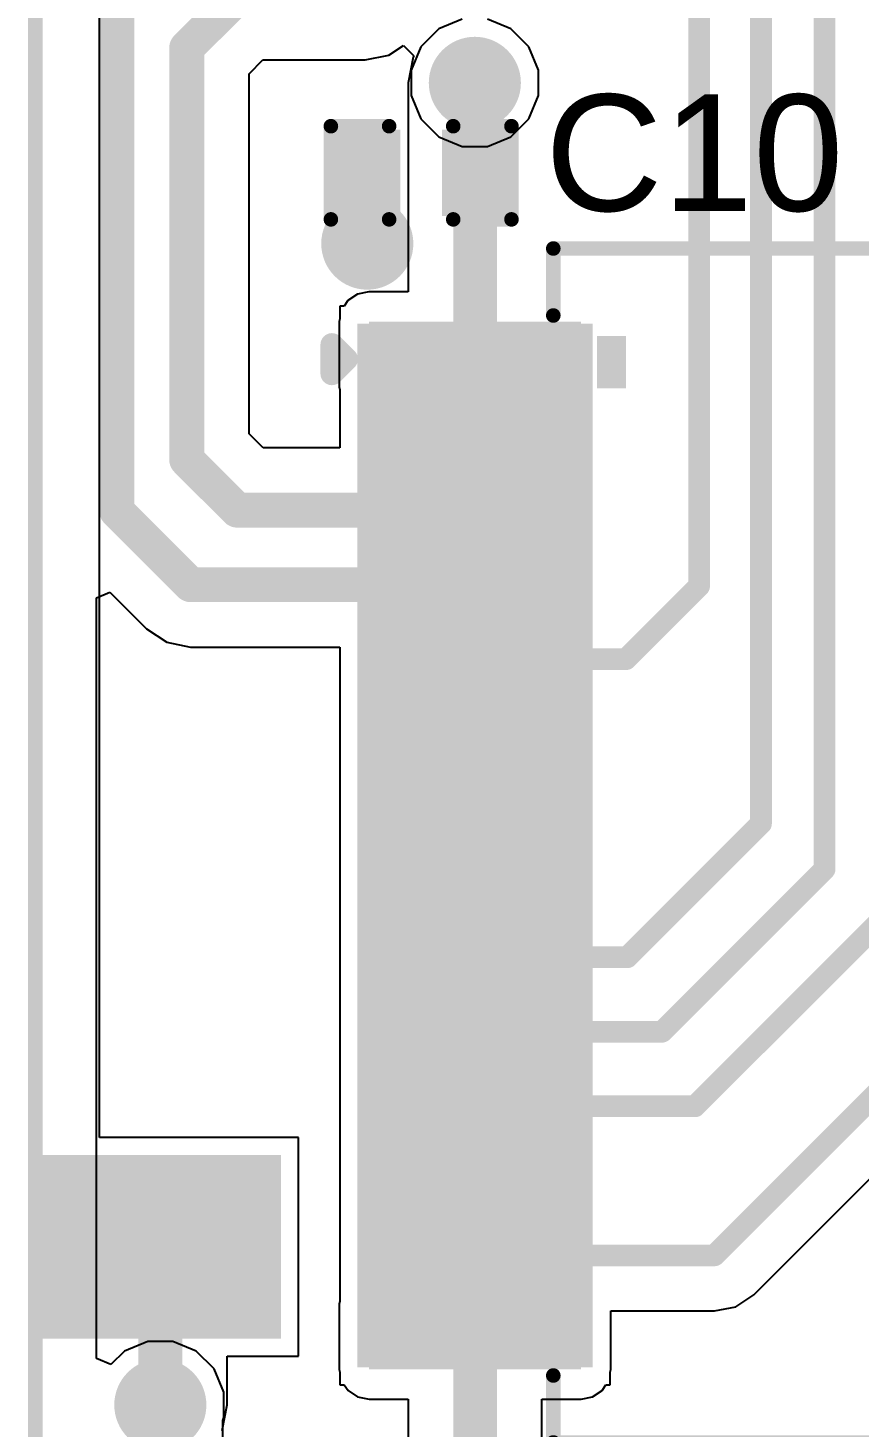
# Model space of a CAD drawing. Header units: millimetres. Extents: x 0 to 172, y 0 to 138.
# Drawn here: x -0.06 to 7.18, y 21.02 to 33.22 of the extents above; entities that cross this region are included whole.
import ezdxf

# ---------------------------------------------------------------- set-up
doc = ezdxf.new("R2010")
doc.units = ezdxf.units.MM
for name, color, linetype in [('BottomLayer', 5, 'Continuous'), ('BottomPaste', 16, 'Continuous'), ('BottomSolder', 6, 'Continuous'), ('Mechanical2', 216, 'Continuous'), ('TopLayer', 1, 'Continuous'), ('TopOverlay', 2, 'Continuous'), ('TopPaste', 8, 'Continuous'), ('TopSolder', 216, 'Continuous'), ('ViaHoleLayer', 16, 'Continuous')]:
    doc.layers.add(name, color=color, linetype=linetype)
doc.styles.add('Arial', font='', dxfattribs={"height": 0.2})
doc.styles.get('Arial').set_extended_font_data('Arial')

# ---------------------------------------------------------------- blocks, each defined once
blk = doc.blocks.new('SSOP_28_208____31')
at = {"layer": 'TopLayer'}
for points in [[(-4.3249977, 4.449999989999999), (-2.47499886, 4.449999989999999), (-2.47499886, 4.00000089), (-4.3249977, 4.00000089)], [(2.4750014, 4.449999989999999), (4.32500024, 4.449999989999999), (4.32500024, 4.00000089), (2.4750014, 4.00000089)], [(-4.3249977, 3.79999875), (-2.47499886, 3.79999875), (-2.47499886, 3.34999965), (-4.3249977, 3.34999965)], [(2.4750014, 3.79999875), (4.32500024, 3.79999875), (4.32500024, 3.34999965), (2.4750014, 3.34999965)], [(-4.3249977, 3.15000005), (-2.47499886, 3.15000005), (-2.47499886, 2.70000095), (-4.3249977, 2.70000095)], [(2.4750014, 3.15000005), (4.32500024, 3.15000005), (4.32500024, 2.70000095), (2.4750014, 2.70000095)], [(-4.3249977, 2.49999881), (-2.47499886, 2.49999881), (-2.47499886, 2.04999971), (-4.3249977, 2.04999971)], [(2.4750014, 2.49999881), (4.32500024, 2.49999881), (4.32500024, 2.04999971), (2.4750014, 2.04999971)], [(-4.3249977, 1.85000011), (-2.47499886, 1.85000011), (-2.47499886, 1.40000101), (-4.3249977, 1.40000101)], [(2.4750014, 1.85000011), (4.32500024, 1.85000011), (4.32500024, 1.40000101), (2.4750014, 1.40000101)], [(-4.3249977, 1.19999887), (-2.47499886, 1.19999887), (-2.47499886, 0.74999977), (-4.3249977, 0.74999977)], [(2.4750014, 1.19999887), (4.32500024, 1.19999887), (4.32500024, 0.74999977), (2.4750014, 0.74999977)], [(-4.3249977, 0.55000017), (-2.47499886, 0.55000017), (-2.47499886, 0.10000107), (-4.3249977, 0.10000107)], [(2.4750014, 0.55000017), (4.32500024, 0.55000017), (4.32500024, 0.10000107), (2.4750014, 0.10000107)], [(-4.3249977, -0.10000107), (-2.47499886, -0.10000107), (-2.47499886, -0.55000017), (-4.3249977, -0.55000017)], [(2.4750014, -0.10000107), (4.32500024, -0.10000107), (4.32500024, -0.55000017), (2.4750014, -0.55000017)], [(-4.3249977, -0.74999977), (-2.47499886, -0.74999977), (-2.47499886, -1.19999887), (-4.3249977, -1.19999887)], [(2.4750014, -0.74999977), (4.32500024, -0.74999977), (4.32500024, -1.19999887), (2.4750014, -1.19999887)], [(-4.3249977, -1.40000101), (-2.47499886, -1.40000101), (-2.47499886, -1.85000011), (-4.3249977, -1.85000011)], [(2.4750014, -1.40000101), (4.32500024, -1.40000101), (4.32500024, -1.85000011), (2.4750014, -1.85000011)], [(-4.3249977, -2.04999971), (-2.47499886, -2.04999971), (-2.47499886, -2.49999881), (-4.3249977, -2.49999881)], [(2.4750014, -2.04999971), (4.32500024, -2.04999971), (4.32500024, -2.49999881), (2.4750014, -2.49999881)], [(-4.3249977, -2.70000095), (-2.47499886, -2.70000095), (-2.47499886, -3.15000005), (-4.3249977, -3.15000005)], [(2.4750014, -2.70000095), (4.32500024, -2.70000095), (4.32500024, -3.15000005), (2.4750014, -3.15000005)], [(-4.3249977, -3.34999965), (-2.47499886, -3.34999965), (-2.47499886, -3.79999875), (-4.3249977, -3.79999875)], [(2.4750014, -3.34999965), (4.32500024, -3.34999965), (4.32500024, -3.79999875), (2.4750014, -3.79999875)], [(-4.3249977, -4.00000089), (-2.47499886, -4.00000089), (-2.47499886, -4.449999989999999), (-4.3249977, -4.449999989999999)], [(2.4750014, -4.00000089), (4.32500024, -4.00000089), (4.32500024, -4.449999989999999), (2.4750014, -4.449999989999999)]]:
    blk.add_hatch(color=1, dxfattribs=at).paths.add_polyline_path(points)
at = {"layer": 'TopOverlay'}
blk.add_hatch(color=2, dxfattribs=at).paths.add_polyline_path([(-2.33679746, 3.98659858), (-2.08279746, 3.98659858), (-2.08279746, 4.443798579999999), (-2.33679746, 4.443798579999999)])
at = {"layer": 'TopPaste'}
for points in [[(-4.3249977, 4.449999989999999), (-2.47499886, 4.449999989999999), (-2.47499886, 4.00000089), (-4.3249977, 4.00000089)], [(2.4750014, 4.449999989999999), (4.32500024, 4.449999989999999), (4.32500024, 4.00000089), (2.4750014, 4.00000089)], [(-4.3249977, 3.79999875), (-2.47499886, 3.79999875), (-2.47499886, 3.34999965), (-4.3249977, 3.34999965)], [(2.4750014, 3.79999875), (4.32500024, 3.79999875), (4.32500024, 3.34999965), (2.4750014, 3.34999965)], [(-4.3249977, 3.15000005), (-2.47499886, 3.15000005), (-2.47499886, 2.70000095), (-4.3249977, 2.70000095)], [(2.4750014, 3.15000005), (4.32500024, 3.15000005), (4.32500024, 2.70000095), (2.4750014, 2.70000095)], [(-4.3249977, 2.49999881), (-2.47499886, 2.49999881), (-2.47499886, 2.04999971), (-4.3249977, 2.04999971)], [(2.4750014, 2.49999881), (4.32500024, 2.49999881), (4.32500024, 2.04999971), (2.4750014, 2.04999971)], [(-4.3249977, 1.85000011), (-2.47499886, 1.85000011), (-2.47499886, 1.40000101), (-4.3249977, 1.40000101)], [(2.4750014, 1.85000011), (4.32500024, 1.85000011), (4.32500024, 1.40000101), (2.4750014, 1.40000101)], [(-4.3249977, 1.19999887), (-2.47499886, 1.19999887), (-2.47499886, 0.74999977), (-4.3249977, 0.74999977)], [(2.4750014, 1.19999887), (4.32500024, 1.19999887), (4.32500024, 0.74999977), (2.4750014, 0.74999977)], [(-4.3249977, 0.55000017), (-2.47499886, 0.55000017), (-2.47499886, 0.10000107), (-4.3249977, 0.10000107)], [(2.4750014, 0.55000017), (4.32500024, 0.55000017), (4.32500024, 0.10000107), (2.4750014, 0.10000107)], [(-4.3249977, -0.10000107), (-2.47499886, -0.10000107), (-2.47499886, -0.55000017), (-4.3249977, -0.55000017)], [(2.4750014, -0.10000107), (4.32500024, -0.10000107), (4.32500024, -0.55000017), (2.4750014, -0.55000017)], [(-4.3249977, -0.74999977), (-2.47499886, -0.74999977), (-2.47499886, -1.19999887), (-4.3249977, -1.19999887)], [(2.4750014, -0.74999977), (4.32500024, -0.74999977), (4.32500024, -1.19999887), (2.4750014, -1.19999887)], [(-4.3249977, -1.40000101), (-2.47499886, -1.40000101), (-2.47499886, -1.85000011), (-4.3249977, -1.85000011)], [(2.4750014, -1.40000101), (4.32500024, -1.40000101), (4.32500024, -1.85000011), (2.4750014, -1.85000011)], [(-4.3249977, -2.04999971), (-2.47499886, -2.04999971), (-2.47499886, -2.49999881), (-4.3249977, -2.49999881)], [(2.4750014, -2.04999971), (4.32500024, -2.04999971), (4.32500024, -2.49999881), (2.4750014, -2.49999881)], [(-4.3249977, -2.70000095), (-2.47499886, -2.70000095), (-2.47499886, -3.15000005), (-4.3249977, -3.15000005)], [(2.4750014, -2.70000095), (4.32500024, -2.70000095), (4.32500024, -3.15000005), (2.4750014, -3.15000005)], [(-4.3249977, -3.34999965), (-2.47499886, -3.34999965), (-2.47499886, -3.79999875), (-4.3249977, -3.79999875)], [(2.4750014, -3.34999965), (4.32500024, -3.34999965), (4.32500024, -3.79999875), (2.4750014, -3.79999875)], [(-4.3249977, -4.00000089), (-2.47499886, -4.00000089), (-2.47499886, -4.449999989999999), (-4.3249977, -4.449999989999999)], [(2.4750014, -4.00000089), (4.32500024, -4.00000089), (4.32500024, -4.449999989999999), (2.4750014, -4.449999989999999)]]:
    blk.add_hatch(color=8, dxfattribs=at).paths.add_polyline_path(points)
at = {"layer": 'TopSolder'}
for points in [[(-4.426597699999999, 4.55159999), (-2.37339886, 4.55159999), (-2.37339886, 3.89840089), (-4.426597699999999, 3.89840089)], [(2.3734014, 4.55159999), (4.42660024, 4.55159999), (4.42660024, 3.89840089), (2.3734014, 3.89840089)], [(-4.426597699999999, 3.90159875), (-2.37339886, 3.90159875), (-2.37339886, 3.24839965), (-4.426597699999999, 3.24839965)], [(2.3734014, 3.90159875), (4.42660024, 3.90159875), (4.42660024, 3.24839965), (2.3734014, 3.24839965)], [(-4.426597699999999, 3.25160005), (-2.37339886, 3.25160005), (-2.37339886, 2.59840095), (-4.426597699999999, 2.59840095)], [(2.3734014, 3.25160005), (4.42660024, 3.25160005), (4.42660024, 2.59840095), (2.3734014, 2.59840095)], [(-4.426597699999999, 2.60159881), (-2.37339886, 2.60159881), (-2.37339886, 1.94839971), (-4.426597699999999, 1.94839971)], [(2.3734014, 2.60159881), (4.42660024, 2.60159881), (4.42660024, 1.94839971), (2.3734014, 1.94839971)], [(-4.426597699999999, 1.95160011), (-2.37339886, 1.95160011), (-2.37339886, 1.29840101), (-4.426597699999999, 1.29840101)], [(2.3734014, 1.95160011), (4.42660024, 1.95160011), (4.42660024, 1.29840101), (2.3734014, 1.29840101)], [(-4.426597699999999, 1.30159887), (-2.37339886, 1.30159887), (-2.37339886, 0.6483997699999999), (-4.426597699999999, 0.6483997699999999)], [(2.3734014, 1.30159887), (4.42660024, 1.30159887), (4.42660024, 0.6483997699999999), (2.3734014, 0.6483997699999999)], [(-4.426597699999999, 0.65160017), (-2.37339886, 0.65160017), (-2.37339886, -0.00159893), (-4.426597699999999, -0.00159893)], [(2.3734014, 0.65160017), (4.42660024, 0.65160017), (4.42660024, -0.00159893), (2.3734014, -0.00159893)], [(-4.426597699999999, 0.00159893), (-2.37339886, 0.00159893), (-2.37339886, -0.65160017), (-4.426597699999999, -0.65160017)], [(2.3734014, 0.00159893), (4.42660024, 0.00159893), (4.42660024, -0.65160017), (2.3734014, -0.65160017)], [(-4.426597699999999, -0.6483997699999999), (-2.37339886, -0.6483997699999999), (-2.37339886, -1.30159887), (-4.426597699999999, -1.30159887)], [(2.3734014, -0.6483997699999999), (4.42660024, -0.6483997699999999), (4.42660024, -1.30159887), (2.3734014, -1.30159887)], [(-4.426597699999999, -1.29840101), (-2.37339886, -1.29840101), (-2.37339886, -1.95160011), (-4.426597699999999, -1.95160011)], [(2.3734014, -1.29840101), (4.42660024, -1.29840101), (4.42660024, -1.95160011), (2.3734014, -1.95160011)], [(-4.426597699999999, -1.94839971), (-2.37339886, -1.94839971), (-2.37339886, -2.60159881), (-4.426597699999999, -2.60159881)], [(2.3734014, -1.94839971), (4.42660024, -1.94839971), (4.42660024, -2.60159881), (2.3734014, -2.60159881)], [(-4.426597699999999, -2.59840095), (-2.37339886, -2.59840095), (-2.37339886, -3.25160005), (-4.426597699999999, -3.25160005)], [(2.3734014, -2.59840095), (4.42660024, -2.59840095), (4.42660024, -3.25160005), (2.3734014, -3.25160005)], [(-4.426597699999999, -3.24839965), (-2.37339886, -3.24839965), (-2.37339886, -3.90159875), (-4.426597699999999, -3.90159875)], [(2.3734014, -3.24839965), (4.42660024, -3.24839965), (4.42660024, -3.90159875), (2.3734014, -3.90159875)], [(-4.426597699999999, -3.89840089), (-2.37339886, -3.89840089), (-2.37339886, -4.55159999), (-4.426597699999999, -4.55159999)], [(2.3734014, -3.89840089), (4.42660024, -3.89840089), (4.42660024, -4.55159999), (2.3734014, -4.55159999)]]:
    blk.add_hatch(color=216, dxfattribs=at).paths.add_polyline_path(points)
at = {"layer": 'TopOverlay'}
for points, const_width in [([(-2.7178, 5.206999999999999), (2.7178, 5.206999999999999)], 0.127), ([(-2.7178, 4.6228), (-2.7178, 5.206999999999999)], 0.127), ([(2.7178, 4.6228), (2.7178, 5.206999999999999)], 0.127), ([(-4.648199999999999, 4.1148), (-4.648199999999999, 4.368799999999999)], 0.1999996), ([(-4.648199999999999, 4.368799999999999), (-4.521199999999999, 4.2418)], 0.1999996), ([(-4.648199999999999, 4.1148), (-4.521199999999999, 4.2418)], 0.1999996), ([(-2.7178, -5.206999999999999), (-2.7178, -4.6228)], 0.127), ([(2.7178, -5.206999999999999), (2.7178, -4.6228)], 0.127), ([(-2.7178, -5.206999999999999), (2.7178, -5.206999999999999)], 0.127)]:
    blk.add_lwpolyline(points, dxfattribs=dict(at, const_width=const_width))
for points, const_width in [([(-2.74955, 5.206999999999999, 1), (-2.68605, 5.206999999999999, 1)], 0.0635), ([(-2.74955, 5.206999999999999, 1), (-2.68605, 5.206999999999999, 1)], 0.0635), ([(2.68605, 5.206999999999999, 1), (2.74955, 5.206999999999999, 1)], 0.0635), ([(2.68605, 5.206999999999999, 1), (2.74955, 5.206999999999999, 1)], 0.0635), ([(-2.74955, 4.6228, 1), (-2.68605, 4.6228, 1)], 0.0635), ([(2.68605, 4.6228, 1), (2.74955, 4.6228, 1)], 0.0635), ([(-4.6981999, 4.368799999999999, 1), (-4.5982001, 4.368799999999999, 1)], 0.0999998), ([(-4.6981999, 4.368799999999999, 1), (-4.5982001, 4.368799999999999, 1)], 0.0999998), ([(-4.5711999, 4.2418, 1), (-4.4712001, 4.2418, 1)], 0.0999998), ([(-4.5711999, 4.2418, 1), (-4.4712001, 4.2418, 1)], 0.0999998), ([(-4.6981999, 4.1148, 1), (-4.5982001, 4.1148, 1)], 0.0999998), ([(-4.6981999, 4.1148, 1), (-4.5982001, 4.1148, 1)], 0.0999998), ([(-2.74955, -4.6228, 1), (-2.68605, -4.6228, 1)], 0.0635), ([(2.68605, -4.6228, 1), (2.74955, -4.6228, 1)], 0.0635), ([(-2.74955, -5.206999999999999, 1), (-2.68605, -5.206999999999999, 1)], 0.0635), ([(-2.74955, -5.206999999999999, 1), (-2.68605, -5.206999999999999, 1)], 0.0635), ([(2.68605, -5.206999999999999, 1), (2.74955, -5.206999999999999, 1)], 0.0635), ([(2.68605, -5.206999999999999, 1), (2.74955, -5.206999999999999, 1)], 0.0635)]:
    blk.add_lwpolyline(points, format="xyb", close=True, dxfattribs=dict(at, const_width=const_width))
blk = doc.blocks.new('693071010811_B_265')
at = {"layer": 'BottomLayer'}
blk.add_hatch(color=5, dxfattribs=at).paths.add_polyline_path([(13.84999897, 0.04999862999999984), (12.44999923, 0.04999863000000014), (12.44999923, 1.94999737), (13.84999897, 1.94999737)])
at = {"layer": 'BottomPaste'}
blk.add_hatch(color=16, dxfattribs=at).paths.add_polyline_path([(13.84999897, 0.04999862999999984), (12.44999923, 0.04999863000000014), (12.44999923, 1.94999737), (13.84999897, 1.94999737)])
at = {"layer": 'BottomSolder'}
blk.add_hatch(color=6, dxfattribs=at).paths.add_polyline_path([(13.95159897, -0.05160137000000014), (12.34839923, -0.05160136999999985), (12.34839923, 2.05159737), (13.95159897, 2.05159737)])
blk = doc.blocks.new('C___0402_421')
at = {"layer": 'TopLayer'}
for points in [[(-0.6985, -0.3175), (-0.6985, 0.3175), (-0.2412999999999999, 0.3175), (-0.2413, -0.3175)], [(0.2412999999999999, -0.3175), (0.2413, 0.3175), (0.6985, 0.3175), (0.6985, -0.3175)]]:
    blk.add_hatch(color=1, dxfattribs=at).paths.add_polyline_path(points)
at = {"layer": 'TopPaste'}
for points in [[(-0.6985, -0.3175), (-0.6985, 0.3175), (-0.2412999999999999, 0.3175), (-0.2413, -0.3175)], [(0.2412999999999999, -0.3175), (0.2413, 0.3175), (0.6985, 0.3175), (0.6985, -0.3175)]]:
    blk.add_hatch(color=8, dxfattribs=at).paths.add_polyline_path(points)
at = {"layer": 'TopSolder'}
for points in [[(-0.7584998799999999, -0.37749988), (-0.7584998799999999, 0.37749988), (-0.18130012, 0.37749988), (-0.18130012, -0.37749988)], [(0.18130012, -0.37749988), (0.18130012, 0.37749988), (0.7584998799999999, 0.37749988), (0.7584998799999999, -0.37749988)]]:
    blk.add_hatch(color=216, dxfattribs=at).paths.add_polyline_path(points)
at = {"layer": 'TopOverlay', "const_width": 0.127}
for points in [[(-0.2794, 0.4064), (-0.7874, 0.4064)], [(-0.7874, 0.4064), (-0.7874, -0.4064)], [(0.7874, 0.4064), (0.2794, 0.4064)], [(0.7874, 0.4064), (0.7874, -0.4064)], [(-0.2794, -0.4064), (-0.7874, -0.4064)], [(0.7874, -0.4064), (0.2794, -0.4064)]]:
    blk.add_lwpolyline(points, dxfattribs=at)
at = {"layer": 'TopOverlay', "const_width": 0.0635}
for points in [[(-0.8191499999999999, 0.4064, 1), (-0.7556499999999999, 0.4064, 1)], [(-0.8191499999999999, 0.4064, 1), (-0.7556499999999999, 0.4064, 1)], [(-0.31115, 0.4064, 1), (-0.24765, 0.4064, 1)], [(0.24765, 0.4064, 1), (0.31115, 0.4064, 1)], [(0.7556499999999999, 0.4064, 1), (0.8191499999999999, 0.4064, 1)], [(0.7556499999999999, 0.4064, 1), (0.8191499999999999, 0.4064, 1)], [(-0.8191499999999999, -0.4064, 1), (-0.7556499999999999, -0.4064, 1)], [(-0.8191499999999999, -0.4064, 1), (-0.7556499999999999, -0.4064, 1)], [(-0.31115, -0.4064, 1), (-0.24765, -0.4064, 1)], [(0.24765, -0.4064, 1), (0.31115, -0.4064, 1)], [(0.7556499999999999, -0.4064, 1), (0.8191499999999999, -0.4064, 1)], [(0.7556499999999999, -0.4064, 1), (0.8191499999999999, -0.4064, 1)]]:
    blk.add_lwpolyline(points, format="xyb", close=True, dxfattribs=at)

msp = doc.modelspace()

# ---------------------------------------------------------------- hatches: boundary and pattern name
at = {"layer": 'BottomLayer'}
h = msp.add_hatch(color=5, dxfattribs=at)
edge = h.paths.add_edge_path()
edge.add_arc((3.83342388, 32.74059999999999), 0.2999994, 0, 360)
h = msp.add_hatch(color=5, dxfattribs=at)
edge = h.paths.add_edge_path()
edge.add_arc((2.89551872, 31.33810852), 0.2999994, 0, 360)
h = msp.add_hatch(color=5, dxfattribs=at)
edge = h.paths.add_edge_path()
edge.add_arc((1.09060742, 21.209), 0.2999994, 0, 360)
at = {"layer": 'BottomSolder'}
h = msp.add_hatch(color=6, dxfattribs=at)
edge = h.paths.add_edge_path()
edge.add_arc((3.83342388, 32.74059999999999), 0.4015993999999999, 0, 360)
h = msp.add_hatch(color=6, dxfattribs=at)
edge = h.paths.add_edge_path()
edge.add_arc((2.89551872, 31.33810852), 0.4015993999999999, 0, 360)
h = msp.add_hatch(color=6, dxfattribs=at)
edge = h.paths.add_edge_path()
edge.add_arc((1.09060742, 21.209), 0.4015993999999999, 0, 360)
at = {"layer": 'TopLayer'}
h = msp.add_hatch(color=1, dxfattribs=at)
edge = h.paths.add_edge_path()
edge.add_arc((3.83342388, 32.74059999999999), 0.2999994, 0, 360)
h = msp.add_hatch(color=1, dxfattribs=at)
edge = h.paths.add_edge_path()
edge.add_arc((2.89551872, 31.33810852), 0.2999994, 0, 360)
for points in [[(2.9103193, 30.08860124), (4.76031814, 30.08860124), (4.76031814, 30.6578), (2.9103193, 30.6578)], [(4.760404499999999, 22.0885258), (2.91040566, 22.0885258), (2.91040566, 21.51932704), (4.760404499999999, 21.51932704)]]:
    msp.add_hatch(color=1, dxfattribs=at).paths.add_polyline_path(points)
h = msp.add_hatch(color=1, dxfattribs=at)
edge = h.paths.add_edge_path()
edge.add_arc((1.09060742, 21.209), 0.2999994, 0, 360)
at = {"layer": 'TopSolder'}
h = msp.add_hatch(color=216, dxfattribs=at)
edge = h.paths.add_edge_path()
edge.add_arc((3.83342388, 32.74059999999999), 0.4015993999999999, 0, 360)
h = msp.add_hatch(color=216, dxfattribs=at)
edge = h.paths.add_edge_path()
edge.add_arc((2.89551872, 31.33810852), 0.4015993999999999, 0, 360)
h = msp.add_hatch(color=216, dxfattribs=at)
edge = h.paths.add_edge_path()
edge.add_arc((1.09060742, 21.209), 0.4015993999999999, 0, 360)
at = {"layer": 'ViaHoleLayer'}
h = msp.add_hatch(color=16, dxfattribs=at)
edge = h.paths.add_edge_path()
edge.add_arc((3.83342388, 32.74059999999999), 0.1499997, 0, 360)
h = msp.add_hatch(color=16, dxfattribs=at)
edge = h.paths.add_edge_path()
edge.add_arc((2.89551872, 31.33810852), 0.1499997, 0, 360)
h = msp.add_hatch(color=16, dxfattribs=at)
edge = h.paths.add_edge_path()
edge.add_arc((1.09060742, 21.209), 0.1499997, 0, 360)

# ---------------------------------------------------------------- linework, layer by layer
at = {"layer": 'BottomLayer'}
for p, q in [((0.5588, 23.54135246), (0.5588, 39.3192)), ((3.51960942, 33.2102587), (3.36376518, 33.05441446)), ((3.72322598, 33.2945994), (3.51960942, 33.2102587)), ((4.14723834, 33.2102587), (3.94362178, 33.2945994)), ((4.30308258, 33.05441446), (4.14723834, 33.2102587)), ((3.36376518, 33.05441446), (3.27942448, 32.8507979)), ((4.38742328, 32.8507979), (4.30308258, 33.05441446)), ((3.27942448, 32.8507979), (3.27942448, 32.6304021)), ((4.38742328, 32.6304021), (4.38742328, 32.8507979)), ((3.27942448, 32.6304021), (3.36376518, 32.42678554)), ((4.30308258, 32.42678554), (4.38742328, 32.6304021)), ((3.36376518, 32.42678554), (3.51960942, 32.2709413)), ((4.14723834, 32.2709413), (4.30308258, 32.42678554)), ((3.51960942, 32.2709413), (3.72322598, 32.1866006)), ((3.94362178, 32.1866006), (4.14723834, 32.2709413)), ((3.72322598, 32.1866006), (3.94362178, 32.1866006)), ((2.29460552, 23.54135246), (0.5588, 23.54135246)), ((2.29460552, 21.63335526), (2.29460552, 23.54135246)), ((1.67330374, 21.209), (1.67330374, 21.63335526)), ((1.67330374, 21.63335526), (2.29460552, 21.63335526)), ((1.62894772, 20.98601086), (1.67330374, 21.209))]:
    msp.add_line(p, q, dxfattribs=at)
at = {"layer": 'BottomLayer', "const_width": 0.3809999999999999}
msp.add_lwpolyline([(1.09060742, 21.209), (1.09060742, 22.58735386)], dxfattribs=at)
at = {"layer": 'BottomLayer', "const_width": 0.1905}
for points in [[(0.9953574199999999, 22.58735386, 1), (1.18585742, 22.58735386, 1)], [(0.9953574199999999, 21.209, 1), (1.18585742, 21.209, 1)]]:
    msp.add_lwpolyline(points, format="xyb", close=True, dxfattribs=at)
at = {"layer": 'Mechanical2', "const_width": 0.127}
msp.add_lwpolyline([(0, 0), (0, 120.00000892)], dxfattribs=at)
at = {"layer": 'TopLayer'}
for p, q in [((2.8756102, 32.94009668), (3.08373272, 32.9814936)), ((3.08373272, 32.9814936), (3.21123056, 33.06668774)), ((3.21123056, 33.06668774), (3.30279502, 32.97512582)), ((3.29508358, 32.9635866), (3.25072756, 32.74059999999999)), ((3.30279502, 32.97512582), (3.29508358, 32.9635866)), ((1.86464956, 32.82013248), (1.9846163, 32.94009668)), ((1.9846163, 32.94009668), (2.8756102, 32.94009668)), ((1.86464956, 29.67895258), (1.86464956, 32.82013248)), ((3.25072756, 32.74059999999999), (3.25167498, 32.7358375)), ((3.25167498, 32.7358375), (3.25167498, 31.95694904)), ((3.25167498, 31.95694904), (3.2526224, 31.95218654)), ((3.2526224, 31.95218654), (3.2526224, 30.91677586)), ((2.81121358, 30.89706292), (2.72719546, 30.84092384)), ((2.9103193, 30.91677586), (2.81121358, 30.89706292)), ((3.2526224, 30.91677586), (2.9103193, 30.91677586)), ((2.69490698, 30.79260034), (2.6563193, 30.79260034)), ((2.6563193, 30.79260034), (2.6563193, 30.68281646)), ((2.72719546, 30.84092384), (2.69490698, 30.79260034)), ((2.6563193, 30.68281646), (2.65134344, 30.6578)), ((2.65134344, 30.6578), (2.65134344, 30.08860124)), ((2.65134344, 30.08860124), (2.6563193, 30.06358478)), ((2.6563193, 30.06358478), (2.6563193, 29.55745168)), ((1.986153, 29.55745168), (1.86464956, 29.67895258)), ((2.6563193, 29.55745168), (1.986153, 29.55745168)), ((0.5334, 28.24954726), (0.65073276, 28.29814762)), ((0.5334, 21.61487168), (0.5334, 28.24954726)), ((0.65073276, 28.29814762), (0.9698380399999998, 27.97904234)), ((0.9698380399999998, 27.97904234), (1.1462766, 27.86114824)), ((1.1462766, 27.86114824), (1.35439912, 27.81975132)), ((1.35439912, 27.81975132), (2.6563193, 27.81975132)), ((2.6563193, 27.81975132), (2.6563193, 26.58460265999999)), ((2.6563193, 26.58460265999999), (2.6563193, 25.93460396)), ((2.6563193, 25.93460396), (2.6563193, 25.28460272)), ((2.6563193, 25.28460272), (2.6563193, 24.63460402)), ((2.6563193, 24.63460402), (2.6563193, 23.98460278)), ((2.6563193, 23.98460278), (2.6563193, 23.33460408)), ((6.26562374, 22.17069226), (8.022211539999999, 23.92728006)), ((2.6563193, 23.33460408), (2.6563193, 22.11310792)), ((2.6563193, 22.11310792), (2.6514298, 22.0885258)), ((2.6514298, 22.0885258), (2.6514298, 21.51932704)), ((6.10829614, 22.06556928), (6.26562374, 22.17069226)), ((5.01938036, 21.51932704), (5.01938036, 22.02865546)), ((5.01938036, 22.02865546), (5.922713579999999, 22.02865546)), ((5.922713579999999, 22.02865546), (6.10829614, 22.06556928)), ((0.98040952, 21.7629994), (0.77679296, 21.6786587)), ((1.20080532, 21.7629994), (0.98040952, 21.7629994)), ((1.40442188, 21.6786587), (1.20080532, 21.7629994)), ((0.6604, 21.56226574), (0.5334, 21.61487168)), ((0.77679296, 21.6786587), (0.6604, 21.56226574)), ((1.56026612, 21.52281446), (1.40442188, 21.6786587)), ((1.64460682, 21.3191979), (1.56026612, 21.52281446)), ((2.6514298, 21.51932704), (2.6563193, 21.49474492)), ((2.6563193, 21.49474492), (2.6563193, 21.3846029)), ((5.01431814, 21.49387624), (5.01938036, 21.51932704)), ((5.01431814, 21.3846029), (5.01431814, 21.49387624)), ((2.6563193, 21.3846029), (2.69494254, 21.3846029)), ((2.69494254, 21.3846029), (2.72728182, 21.3362032)), ((4.943528339999999, 21.3362032), (4.97586762, 21.3846029)), ((4.97586762, 21.3846029), (5.01431814, 21.3846029)), ((1.64460682, 21.0988021), (1.64460682, 21.3191979)), ((2.72728182, 21.3362032), (2.81129994, 21.28006412)), ((2.81129994, 21.28006412), (2.91040566, 21.26035118)), ((2.91040566, 21.26035118), (3.25270368, 21.26035118)), ((3.25270368, 21.26035118), (3.25270368, 20.85189632)), ((4.41809632, 20.2692), (4.41809632, 21.26035118)), ((4.41809632, 21.26035118), (4.760404499999999, 21.26035118)), ((4.760404499999999, 21.26035118), (4.85951022, 21.28006412)), ((4.85951022, 21.28006412), (4.943528339999999, 21.3362032)), ((1.63445698, 21.07429872), (1.64460682, 21.0988021)), ((1.63445698, 11.93519838), (1.63445698, 21.07429872))]:
    msp.add_line(p, q, dxfattribs=at)
for points, const_width in [([(5.78914514, 28.35121584), (5.78914514, 37.31054514)], 0.1892554), ([(6.32890022, 26.2794369), (6.32890022, 36.93590022)], 0.1892554), ([(6.88330602, 25.88184308), (6.88330602, 36.57590602)], 0.1892554), ([(0.7111999999999999, 29.00679999999999), (0.7111999999999999, 34.036)], 0.3048), ([(1.3208, 33.04539999999999), (1.75934624, 33.48394623999999)], 0.3048), ([(1.3208, 29.45368506), (1.3208, 33.04539999999999)], 0.3048), ([(3.83342388, 32.74059999999999), (3.834371299999999, 32.73965258)], 0.3809999999999999), ([(3.834371299999999, 31.95694904), (3.834371299999999, 32.73965258)], 0.3809999999999999), ([(2.89551872, 31.33810852), (2.89551872, 31.95600162)], 0.3048), ([(3.834371299999999, 31.95694904), (3.83531872, 31.95600162)], 0.3809999999999999), ([(3.83531872, 30.31360206), (3.83531872, 31.95600162)], 0.3809999999999999), ([(1.3208, 29.45368506), (1.76088294, 29.01360212)], 0.3048), ([(1.76088294, 29.01360212), (3.83531872, 29.01360212)], 0.3048), ([(0.7111999999999999, 29.00679999999999), (1.35439912, 28.36360088)], 0.3048), ([(1.35439912, 28.36360088), (3.83531872, 28.36360088)], 0.3048), ([(5.15153148, 27.71360218), (5.78914514, 28.35121584)], 0.1892554), ([(3.83531872, 27.71360218), (5.15153148, 27.71360218)], 0.1892554), ([(5.163065619999999, 25.1136023), (6.32890022, 26.2794369)], 0.1892554), ([(5.465063999999999, 24.46360106), (6.88330602, 25.88184308)], 0.1892554), ([(5.75325494, 23.81360236), (7.45050834, 25.51085576)], 0.1892554), ([(3.83531872, 25.1136023), (5.163065619999999, 25.1136023)], 0.1892554), ([(5.922713579999999, 22.51360242), (7.97506152, 24.56595036)], 0.1892554), ([(3.83531872, 24.46360106), (5.465063999999999, 24.46360106)], 0.1892554), ([(3.83531872, 23.81360236), (5.75325494, 23.81360236)], 0.1892554), ([(3.83531872, 22.51360242), (5.922713579999999, 22.51360242)], 0.1892554), ([(3.83531872, 21.86360118), (3.835399999999999, 21.8635199)], 0.3809999999999999), ([(3.835399999999999, 20.2692), (3.835399999999999, 21.8635199)], 0.3809999999999999), ([(1.09060742, 11.70993086), (1.09060742, 21.209)], 0.3048)]:
    msp.add_lwpolyline(points, dxfattribs=dict(at, const_width=const_width))
for points, const_width in [([(1.2446, 33.04539999999999, 1), (1.397, 33.04539999999999, 1)], 0.1524), ([(1.2446, 33.04539999999999, 1), (1.397, 33.04539999999999, 1)], 0.1524), ([(3.73817388, 32.74059999999999, 1), (3.92867388, 32.74059999999999, 1)], 0.1905), ([(3.739121299999999, 32.73965258, 1), (3.9296213, 32.73965258, 1)], 0.1905), ([(3.739121299999999, 32.73965258, 1), (3.9296213, 32.73965258, 1)], 0.1905), ([(2.81931872, 31.95600162, 1), (2.97171872, 31.95600162, 1)], 0.1524), ([(3.739121299999999, 31.95694904, 1), (3.9296213, 31.95694904, 1)], 0.1905), ([(3.739121299999999, 31.95694904, 1), (3.9296213, 31.95694904, 1)], 0.1905), ([(3.74006872, 31.95600162, 1), (3.93056872, 31.95600162, 1)], 0.1905), ([(3.74006872, 31.95600162, 1), (3.93056872, 31.95600162, 1)], 0.1905), ([(2.81931872, 31.33810852, 1), (2.97171872, 31.33810852, 1)], 0.1524), ([(3.74006872, 30.31360206, 1), (3.93056872, 30.31360206, 1)], 0.1905), ([(1.2446, 29.45368506, 1), (1.397, 29.45368506, 1)], 0.1524), ([(1.2446, 29.45368506, 1), (1.397, 29.45368506, 1)], 0.1524), ([(1.68468294, 29.01360212, 1), (1.83708294, 29.01360212, 1)], 0.1524), ([(1.68468294, 29.01360212, 1), (1.83708294, 29.01360212, 1)], 0.1524), ([(3.75911872, 29.01360212, 1), (3.91151872, 29.01360212, 1)], 0.1524), ([(0.635, 29.00679999999999, 1), (0.7874, 29.00679999999999, 1)], 0.1524), ([(0.635, 29.00679999999999, 1), (0.7874, 29.00679999999999, 1)], 0.1524), ([(1.27819912, 28.36360088, 1), (1.43059912, 28.36360088, 1)], 0.1524), ([(1.27819912, 28.36360088, 1), (1.43059912, 28.36360088, 1)], 0.1524), ([(3.75911872, 28.36360088, 1), (3.91151872, 28.36360088, 1)], 0.1524), ([(5.74183256, 28.35121584, 1), (5.83645772, 28.35121584, 1)], 0.0946277), ([(5.74183256, 28.35121584, 1), (5.83645772, 28.35121584, 1)], 0.0946277), ([(3.788006139999999, 27.71360218, 1), (3.8826313, 27.71360218, 1)], 0.0946277), ([(5.1042189, 27.71360218, 1), (5.19884406, 27.71360218, 1)], 0.0946277), ([(5.1042189, 27.71360218, 1), (5.19884406, 27.71360218, 1)], 0.0946277), ([(6.28158764, 26.2794369, 1), (6.376212799999999, 26.2794369, 1)], 0.0946277), ([(6.28158764, 26.2794369, 1), (6.376212799999999, 26.2794369, 1)], 0.0946277), ([(6.835993439999999, 25.88184308, 1), (6.9306186, 25.88184308, 1)], 0.0946277), ([(6.835993439999999, 25.88184308, 1), (6.9306186, 25.88184308, 1)], 0.0946277), ([(3.788006139999999, 25.1136023, 1), (3.8826313, 25.1136023, 1)], 0.0946277), ([(5.11575304, 25.1136023, 1), (5.2103782, 25.1136023, 1)], 0.0946277), ([(5.11575304, 25.1136023, 1), (5.2103782, 25.1136023, 1)], 0.0946277), ([(3.788006139999999, 24.46360106, 1), (3.8826313, 24.46360106, 1)], 0.0946277), ([(5.417751419999999, 24.46360106, 1), (5.51237658, 24.46360106, 1)], 0.0946277), ([(5.417751419999999, 24.46360106, 1), (5.51237658, 24.46360106, 1)], 0.0946277), ([(3.788006139999999, 23.81360236, 1), (3.8826313, 23.81360236, 1)], 0.0946277), ([(5.70594236, 23.81360236, 1), (5.80056752, 23.81360236, 1)], 0.0946277), ([(5.70594236, 23.81360236, 1), (5.80056752, 23.81360236, 1)], 0.0946277), ([(3.788006139999999, 22.51360242, 1), (3.8826313, 22.51360242, 1)], 0.0946277), ([(5.875400999999999, 22.51360242, 1), (5.97002616, 22.51360242, 1)], 0.0946277), ([(5.875400999999999, 22.51360242, 1), (5.97002616, 22.51360242, 1)], 0.0946277), ([(3.74006872, 21.86360118, 1), (3.93056872, 21.86360118, 1)], 0.1905), ([(3.740149999999999, 21.8635199, 1), (3.93065, 21.8635199, 1)], 0.1905), ([(3.740149999999999, 21.8635199, 1), (3.93065, 21.8635199, 1)], 0.1905), ([(1.01440742, 21.209, 1), (1.16680742, 21.209, 1)], 0.1524)]:
    msp.add_lwpolyline(points, format="xyb", close=True, dxfattribs=dict(at, const_width=const_width))

# ---------------------------------------------------------------- block references
for name, p, rotation in [('C___0402_421', (3.36541872, 31.95600162), 180), ('693071010811_B_265', (2.09060542, 9.437354759999998), 90)]:
    msp.add_blockref(name, p, dxfattribs=dict(rotation=rotation))
msp.add_blockref('SSOP_28_208____31', (7.235317, 26.08860162))

# ---------------------------------------------------------------- texts
at = {"layer": 'TopOverlay', "style": 'Arial'}
msp.add_text('C10', height=1.016, rotation=360, dxfattribs=at).set_placement((4.44541148, 31.62316509999999))

doc.saveas('drawing.dxf')
